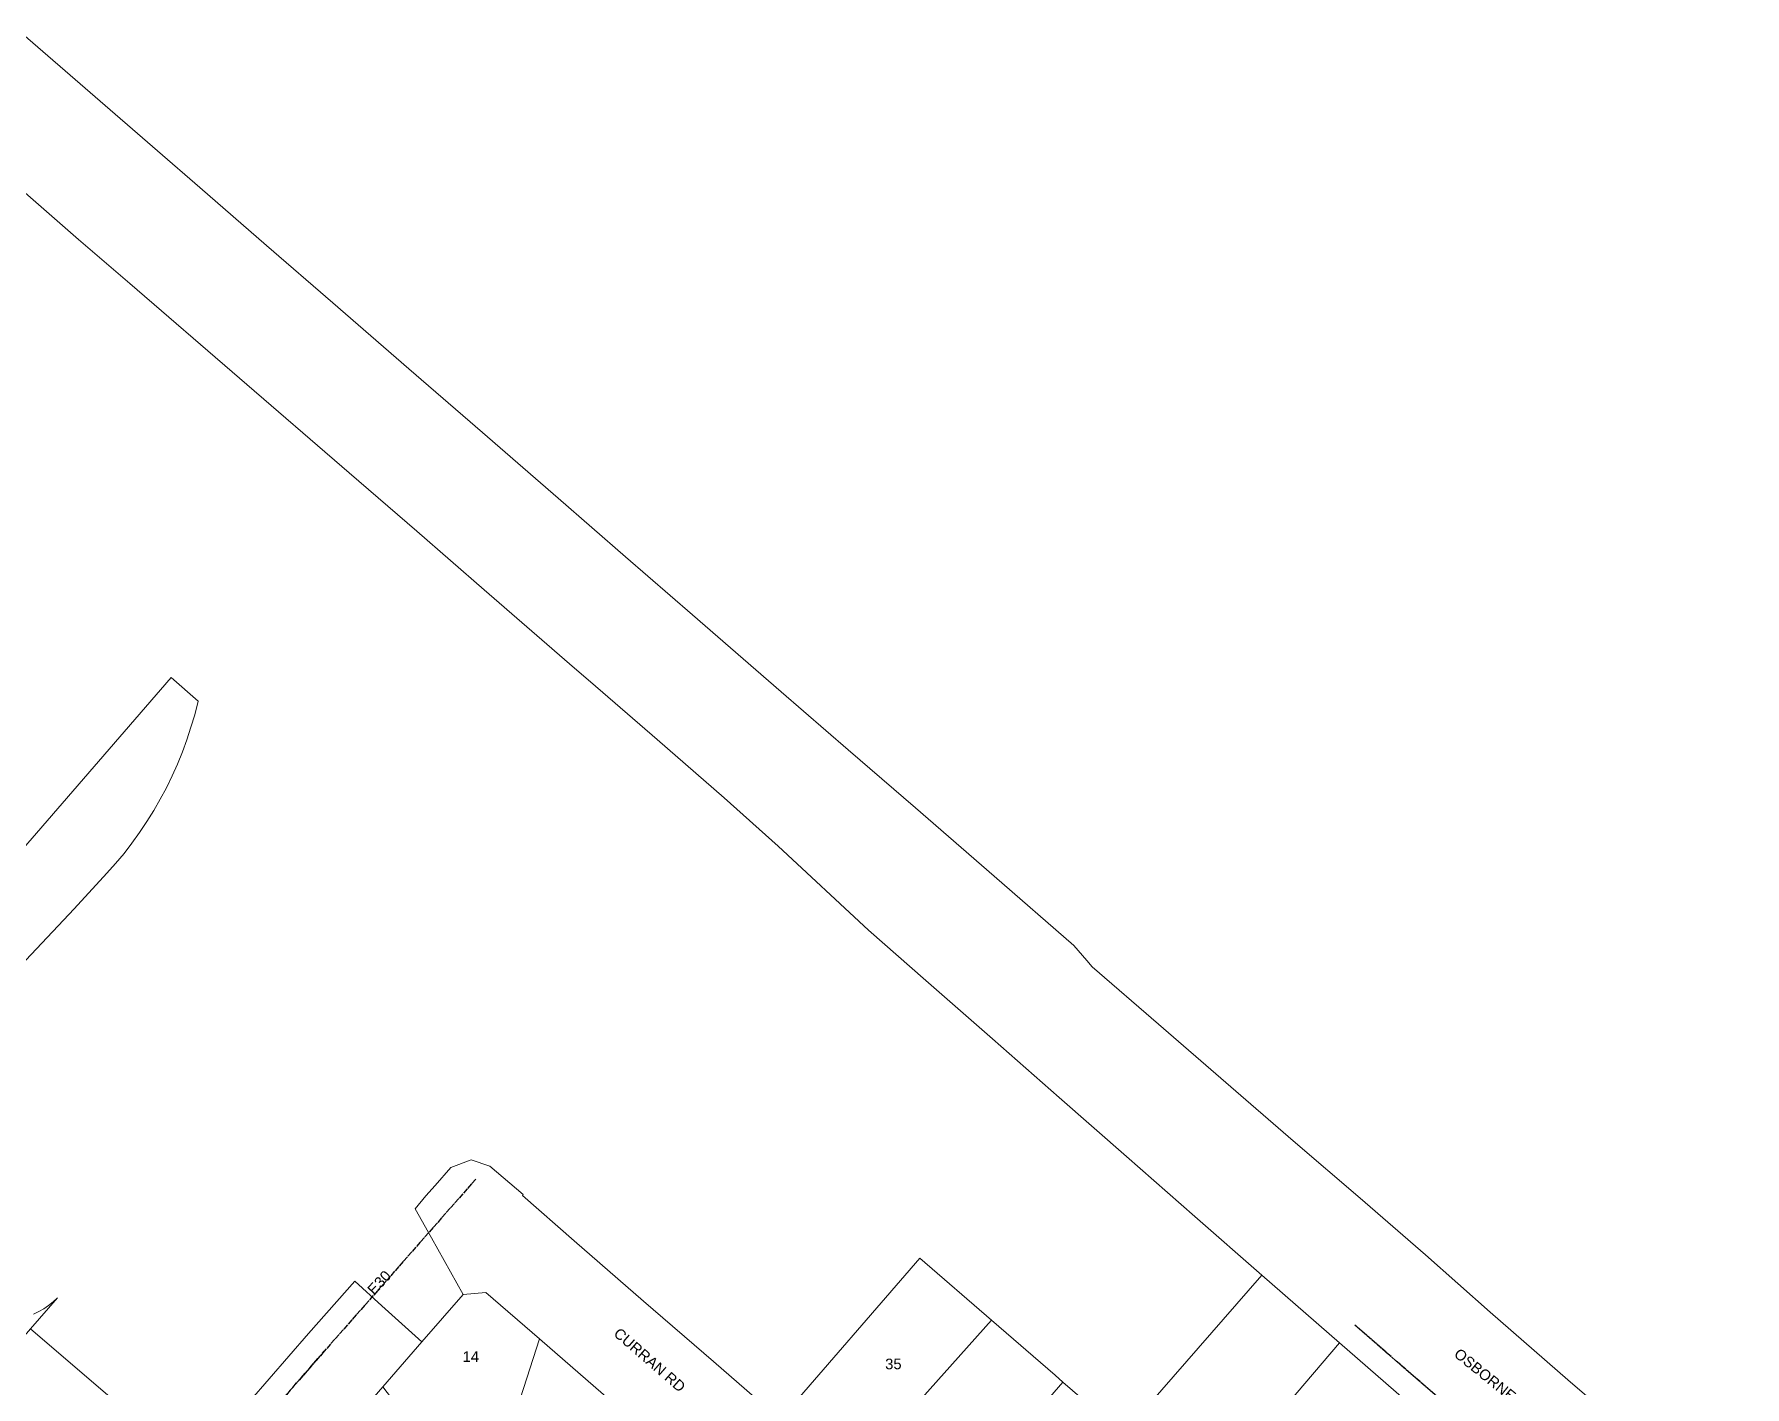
# Model space of a CAD drawing. Header units: metres. Extents: x 304249 to 305172, y 6262562 to 6263428.
# Drawn here: x 304658.8 to 304950, y 6263185.1 to 6263415.3 of the extents above; entities that cross this region are included whole.
import ezdxf

# ---------------------------------------------------------------- set-up
doc = ezdxf.new("R2010")
doc.units = ezdxf.units.M
doc.linetypes.add('Cable Exist OH', pattern=[1, 1, 0])
doc.layers.add('Cadastre Land Parcels_SP_EXT', color=9, linetype='Continuous', lineweight=5)
doc.layers.add('Cadastre Roads_SP_EXT', color=9, linetype='Continuous', lineweight=5)
doc.layers.add('Mains_LV_EXT', color=7, linetype='Continuous')
doc.layers.add('Mains_SL_EXT', color=7, linetype='Continuous')
doc.styles.get("Standard").update_dxf_attribs({"font": 'arial.ttf'})

msp = doc.modelspace()

# ---------------------------------------------------------------- linework, layer by layer
at = {"layer": 'Cadastre Land Parcels_SP_EXT', "linetype": 'Continuous'}
for points in [[(304649.99, 6263249.92), (304665.56, 6263266.46), (304671.16, 6263272.52), (304672.64, 6263274.18), (304674.06, 6263275.89), (304675.42, 6263277.64), (304676.72, 6263279.45), (304677.96, 6263281.29), (304679.13, 6263283.18), (304680.24, 6263285.1), (304681.29, 6263287.06), (304682.26, 6263289.06), (304683.17, 6263291.08), (304684.01, 6263293.14), (304684.77, 6263295.23), (304685.46, 6263297.34), (304686.09, 6263299.47), (304686.68, 6263301.79), (304686.68, 6263301.79), (304682.08, 6263305.79), (304599.41, 6263210.34)], [(304658.14, 6263194.96), (304662.75, 6263200.25), (304662.75, 6263200.25), (304662.01, 6263199.56), (304661.23, 6263198.95), (304660.41, 6263198.4), (304659.55, 6263197.91), (304658.65, 6263197.5)]]:
    msp.add_lwpolyline(points, dxfattribs=at)
for points in [[(304821.72, 6263196.46), (304809.53, 6263207), (304785.74, 6263179.56), (304797.54, 6263169.41), (304821.72, 6263196.46)], [(304880.94, 6263192.6), (304867.73, 6263204.11), (304844.14, 6263177.04), (304846.11, 6263175.34), (304857.71, 6263165.31), (304880.94, 6263192.6)], [(304735.01, 6263162.99), (304744.78, 6263193.3), (304735.68, 6263201.19), (304731.81, 6263200.83), (304724.78, 6263192.75), (304718.12, 6263185.09), (304735.01, 6263162.99)], [(304810.15, 6263158.52), (304833.9, 6263185.91), (304832.56, 6263187.13), (304821.72, 6263196.46), (304797.54, 6263169.41), (304810.15, 6263158.52)], [(304685.62, 6263171.42), (304658.14, 6263194.96), (304648.07, 6263183.35), (304675.54, 6263159.8), (304685.52, 6263171.3), (304685.62, 6263171.42)], [(304763.54, 6263177.03), (304744.78, 6263193.3), (304735.01, 6263162.99), (304742.59, 6263153.07), (304763.54, 6263177.03)], [(304893.65, 6263181.52), (304880.94, 6263192.6), (304857.71, 6263165.31), (304870.07, 6263154.6), (304893.65, 6263181.52)], [(304844.14, 6263177.04), (304833.9, 6263185.91), (304810.15, 6263158.52), (304822.14, 6263148.05), (304846.11, 6263175.34), (304844.14, 6263177.04)]]:
    msp.add_lwpolyline(points, close=True, dxfattribs=at)
at = {"layer": 'Cadastre Roads_SP_EXT', "linetype": 'Continuous'}
for points in [[(304937.44, 6263171.21), (304919.85, 6263186.28), (304906.63, 6263197.84), (304895.61, 6263207.57), (304884.51, 6263217.2), (304873.06, 6263226.95), (304861.61, 6263236.89), (304850.18, 6263246.84), (304838.87, 6263256.59), (304837.94, 6263257.68), (304835.77, 6263260.23), (304822.21, 6263271.98), (304808.77, 6263283.62), (304797.35, 6263293.52), (304785.95, 6263303.39), (304770.84, 6263316.49), (304759.45, 6263326.36), (304747.94, 6263336.33), (304735.07, 6263347.49), (304722.56, 6263358.33), (304709.62, 6263369.54), (304698.34, 6263379.32), (304686.96, 6263389.18), (304679.74, 6263395.43), (304656.86, 6263415.27)], [(304654.95, 6263390.29), (304666.33, 6263380.34), (304675.05, 6263372.83), (304712.38, 6263340.61), (304723.9, 6263330.71), (304735.36, 6263320.71), (304750.77, 6263307.41), (304753.46, 6263305.07), (304764.82, 6263295.25), (304776.25, 6263285.36), (304785.44, 6263277.12), (304800.81, 6263262.82), (304810.57, 6263254.26), (304821.91, 6263244.31), (304833.25, 6263234.36), (304844.73, 6263224.29), (304856.32, 6263214.12), (304867.73, 6263204.11), (304880.94, 6263192.6), (304893.65, 6263181.52)], [(304657.72, 6263115.59), (304660.56, 6263118.66), (304674.75, 6263135.18), (304684.22, 6263146.07), (304695.36, 6263158.89), (304706.25, 6263171.42), (304718.12, 6263185.09), (304724.78, 6263192.75), (304724.78, 6263192.75), (304717.97, 6263198.9), (304713.33, 6263203.09), (304705.48, 6263194.19), (304695.4, 6263182.6), (304685.62, 6263171.42), (304685.52, 6263171.3), (304675.54, 6263159.8), (304665.28, 6263147.97), (304655.31, 6263136.47)]]:
    msp.add_lwpolyline(points, dxfattribs=at)
msp.add_lwpolyline([(304750.67, 6263209.97), (304741.87, 6263217.7), (304741.98, 6263217.85), (304736.35, 6263222.64), (304733.13, 6263223.76), (304729.68, 6263222.41), (304727.01, 6263219.4), (304725.45, 6263217.63), (304723.61, 6263215.43), (304726.4, 6263210.46), (304731.81, 6263200.83), (304735.68, 6263201.19), (304744.78, 6263193.3), (304763.54, 6263177.03), (304775.22, 6263166.91), (304791.13, 6263153.11), (304802.06, 6263143.64), (304806.2, 6263151.26), (304810.15, 6263158.52), (304797.54, 6263169.41), (304785.74, 6263179.56), (304774.39, 6263189.4), (304762.51, 6263199.7), (304750.67, 6263209.97)], close=True, dxfattribs=at)
at = {"layer": 'Mains_LV_EXT', "linetype": 'Cable Exist OH'}
for points in [[(304920.47, 6263163.6), (304883.57, 6263195.63)], [(304688.32, 6263168.44), (304708.14, 6263191.16)]]:
    msp.add_lwpolyline(points, dxfattribs=at)
at = {"layer": 'Mains_SL_EXT', "linetype": 'Cable Exist OH'}
for points in [[(304733.94, 6263220.46), (304708.14, 6263191.16), (304688.32, 6263168.44)], [(304949.96, 6263138.07), (304920.49, 6263163.59), (304883.57, 6263195.63)]]:
    msp.add_lwpolyline(points, dxfattribs=at)

# ---------------------------------------------------------------- texts
at = {"layer": 'Cadastre Land Parcels_SP_EXT'}
for s, p in [('14', (304731.7, 6263189.36)), ('35', (304803.63, 6263188.11))]:
    msp.add_text(s, height=1.8, dxfattribs=at).set_placement(p)
at = {"layer": 'Cadastre Roads_SP_EXT'}
for s, rotation, p in [('CURRAN RD', 319.0168, (304757.26, 6263193.96)), ('OSBORNE RD', 320.994, (304900.3, 6263190.42))]:
    msp.add_text(s, height=1.8, rotation=rotation, dxfattribs=at).set_placement(p)
at = {"layer": 'Mains_LV_EXT'}
msp.add_text('E30', height=1.8, rotation=46.9522, dxfattribs=at).set_placement((304716.63, 6263200.6))

doc.saveas('drawing.dxf')
